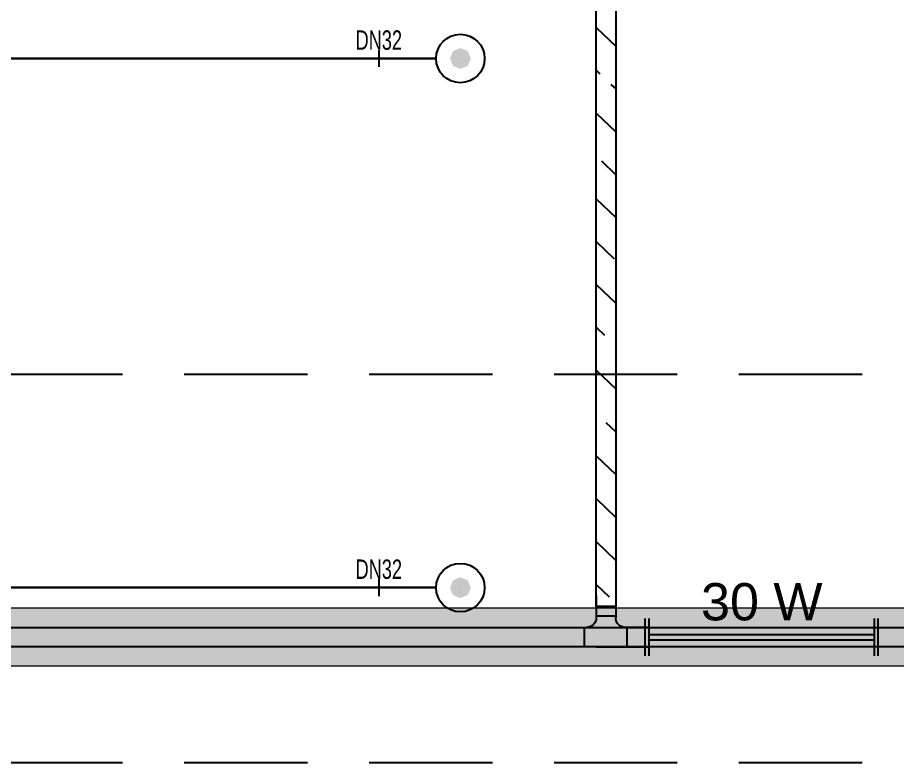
# Model space of a CAD drawing. Header units: millimetres. Extents: x -379292 to 1221486, y 92049 to 447512.
# Drawn here: x -179236 to -174703, y 171719 to 175555 of the extents above; entities that cross this region are included whole.
import ezdxf
from ezdxf.enums import TextEntityAlignment as Align

# ---------------------------------------------------------------- set-up
doc = ezdxf.new("R2010")
doc.units = ezdxf.units.MM
doc.linetypes.add('HIDDEN', pattern=[9.525, 6.35, -3.175])
for name, color, linetype in [('-M-YNGN-BORUID', 7, 'Continuous'), ('-M-YNGN-BORUUZUN', 7, 'Continuous'), ('-M-YNGN-BORUYUK', 7, 'Continuous'), ('-M-YNGN-SPR-YUK', 7, 'Continuous'), ('-M-YNGN-ZON3-CAP-', 7, 'Continuous'), ('-M-YNGN-ZON3-SPR-', 7, 'Continuous'), ('05_SYMBOL', 2, 'Continuous'), ('08_LAMP', 4, 'Continuous'), ('E_CT_ZA', 6, 'Continuous')]:
    doc.layers.add(name, color=color, linetype=linetype)
doc.layers.add('-M-YNGN-SPR-CAPCIZGI', color=188, linetype='Continuous', plot=False)
doc.layers.add('-M-YNGN-ZON3', color=6, linetype='SP', lineweight=30)
doc.layers.add('E_CT_KA', color=4, linetype='Continuous', lineweight=9)
doc.styles.add('CIZGI', font='tahoma.ttf', dxfattribs={"width": 0.8, "oblique": 20})
doc.styles.add('HCAD', font='HCAD.SHX', dxfattribs={"width": 0.8, "height": 0.2})
doc.styles.add('PIPESIZE', font='hcad.shx', dxfattribs={"width": 0.8})
doc.styles.add('SPR-NOT', font='romans.shx')
doc.styles.get("Standard").update_dxf_attribs({"font": 'segoeuil.ttf'})
doc.styles.add('YAZI-2', font='arial.ttf', dxfattribs={"height": 2})
doc.linetypes.add('SP', pattern='A,2,-0.1,["SP",CIZGI,S=0.14,R=0.2,X=0,Y=-0.07],-0.255', length=2.355)

# ---------------------------------------------------------------- blocks, each defined once
blk = doc.blocks.new('OtoParkBodrumKatMimari')
at = {"layer": '05_SYMBOL', "color": 252, "linetype": 'HIDDEN', "ltscale": 100}
for points in [[(19400, 72900), (128500, 72900)], [(19400, 70900), (128500, 70900)]]:
    blk.add_lwpolyline(points, dxfattribs=at)
blk = doc.blocks.new('SP-C-UP-12')
at = {"ltscale": 10}
blk.add_line((0, 0), (0, 0), dxfattribs=at)
at = {"color": 1, "linetype": 'Continuous'}
blk.add_circle((0, 0), 12.5, dxfattribs=at)
at = {"ltscale": 10}
for points in [[(-5.37, 0), (-3.8, 3.8), (-3.8, -3.8), (0, 5.37)], [(-3.8, -3.8), (0, 5.37), (0, -5.37), (3.8, 3.8)], [(0, -5.37), (3.8, 3.8), (3.8, -3.8), (5.37, 0)]]:
    blk.add_solid(points, dxfattribs=at)
at = {"layer": '-M-YNGN-SPR-YUK', "style": 'SPR-NOT', "width": 0.5, "flags": 9}
for tag, p in [('YUK', (0, 17.77)), ('CAP', (0, 14.42)), ('TIP', (0.2, 10.78))]:
    blk.add_attdef(tag, text='', height=2.5, dxfattribs=at).set_placement(p, align=Align.MIDDLE_CENTER)
blk = doc.blocks.new('SPRKL100')
at = {"layer": '-M-YNGN-SPR-CAPCIZGI'}
blk.add_line((0, 0.431), (0, -0.431), dxfattribs=at)
at = {"layer": '-M-YNGN-BORUID', "color": 0, "style": 'HCAD', "width": 0.8, "flags": 1}
blk.add_attdef('DIC', text='', height=0.4, dxfattribs=at).set_placement((0, -1.693), align=Align.CENTER)
at = {"layer": '-M-YNGN-BORUUZUN', "color": 0, "style": 'HCAD', "width": 0.7}
blk.add_attdef('BOY', text='', height=0.8, dxfattribs=at).set_placement((0, -1.08), align=Align.CENTER)
at = {"layer": '-M-YNGN-BORUYUK', "color": 6, "style": 'PIPESIZE', "width": 0.8}
blk.add_attdef('YUK', text='', height=0.5, dxfattribs=at).set_placement((0, 1.866), align=Align.CENTER)
at = {"color": 0, "style": 'PIPESIZE', "width": 0.7}
blk.add_attdef('CAP', text='', height=1, dxfattribs=at).set_placement((0, 0.45), align=Align.CENTER)
blk = doc.blocks.new('A$C69E75EAE')
at = {"layer": '-M-YNGN-ZON3', "ltscale": 500}
for p, q in [((5749.84, -7269.72), (6024.84, -7269.72)), ((5749.84, -7542.22), (6024.84, -7542.22))]:
    blk.add_line(p, q, dxfattribs=at)
at = {"layer": '-M-YNGN-ZON3-CAP-'}
ref = blk.add_blockref('SPRKL100', (5995.31, -7269.72), dxfattribs=dict(at, xscale=10, yscale=10, zscale=10, rotation=359.9999997800978))
ref.add_attrib('CAP', 'DN32', dxfattribs={"layer": '0', "color": 0, "height": 10, "rotation": 360, "style": 'PIPESIZE', "width": 0.7}).set_placement((5995.31, -7265.22), align=Align.CENTER)
ref = blk.add_blockref('SPRKL100', (5995.31, -7542.22), dxfattribs=dict(at, xscale=10, yscale=10, zscale=10, rotation=359.9999997800978))
ref.add_attrib('CAP', 'DN32', dxfattribs={"layer": '0', "color": 0, "height": 10, "rotation": 360, "style": 'PIPESIZE', "width": 0.7}).set_placement((5995.31, -7537.72), align=Align.CENTER)
at = {"layer": '-M-YNGN-ZON3-SPR-'}
for p in [(6037.34, -7269.72), (6037.34, -7542.22)]:
    blk.add_blockref('SP-C-UP-12', p, dxfattribs=at)
blk = doc.blocks.new('*U924')
h = blk.add_hatch()
h.set_pattern_fill('ANSI33', color=0, scale=50, angle=1, style=0)
h.paths.add_polyline_path([(-4482.6, 100), (-68.5, 100), (-68.5, 0), (-4482.6, 0)])
at = {"color": 0}
blk.add_lwpolyline([(-4482.6, 100), (-68.5, 100), (-68.5, 0), (-4482.6, 0)], close=True, dxfattribs=at)
at = {"ltscale": 25, "flags": 1}
for tag, p in [('YUKSEKLIK', (-228.6, -148.7)), ('KALINLIK', (-228.6, -213.3))]:
    blk.add_attdef(tag, p, '', height=50, dxfattribs=at)
blk = doc.blocks.new('*U415')
at = {"color": 0}
for p, q in [((264, 264), (-164, 264)), ((-60, 264), (-60, 164)), ((0, 264), (264, 264)), ((160, 264), (160, 164)), ((-164, 164), (-50, 164)), ((264, 164), (150, 164)), ((0, 0), (0, 114)), ((0, 104), (100, 104)), ((100, 0), (100, 114))]:
    blk.add_line(p, q, dxfattribs=at)
for centre, start, end in [((-50, 114), 0, 90), ((150, 114), 90, 180)]:
    blk.add_arc(centre, 50, start, end, dxfattribs=at)
blk = doc.blocks.new('40 W SIVA ÜSTÜ ETANJ LED 50--')
at = {"layer": '08_LAMP'}
for p, q in [((-625, -100), (-625, 100)), ((-605, -100), (-605, 100)), ((605, -100), (605, 100)), ((625, -100), (625, 100)), ((-605, 15), (605, 15)), ((-605, -15), (605, -15))]:
    blk.add_line(p, q, dxfattribs=at)
at = {"layer": '08_LAMP', "color": 2, "style": 'YAZI-2'}
blk.add_text('30 W', height=200, dxfattribs=at).set_placement((0, 90), align=Align.CENTER)
blk = doc.blocks.new('*U655')
h = blk.add_hatch()
h.set_pattern_fill('ANSI33', color=0, scale=50, angle=1, style=0)
h.paths.add_polyline_path([(-115024.3, 100), (-249.3, 100), (-249.3, 0), (-115024.3, 0)])
at = {"color": 0}
blk.add_lwpolyline([(-115024.3, 100), (-249.3, 100), (-249.3, 0), (-115024.3, 0)], close=True, dxfattribs=at)
at = {"ltscale": 25, "flags": 1}
for tag, p in [('YUKSEKLIK', (-228.6, -148.7)), ('KALINLIK', (-228.6, -213.3))]:
    blk.add_attdef(tag, p, '', height=50, dxfattribs=at)
blk = doc.blocks.new('*U722')
h = blk.add_hatch()
h.set_pattern_fill('ANSI33', color=0, scale=50, angle=1, style=0)
h.paths.add_polyline_path([(-115264.3, 300), (-889.1, 300), (-889.1, 0), (-115264.3, 0)])
at = {"color": 0}
blk.add_lwpolyline([(-115264.3, 300), (-889.1, 300), (-889.1, 0), (-115264.3, 0)], close=True, dxfattribs=at)
at = {"ltscale": 25, "flags": 1}
for tag, p in [('YUKSEKLIK', (-228.6, -148.7)), ('KALINLIK', (-228.6, -213.3))]:
    blk.add_attdef(tag, p, '', height=50, dxfattribs=at)

msp = doc.modelspace()

# ---------------------------------------------------------------- block references
at = {"color": 8}
msp.add_blockref('OtoParkBodrumKatMimari', (-246354.8, 100818.8), dxfattribs=at)

# ---------------------------------------------------------------- next in the draw order: block references
at = {"layer": '-M-YNGN-ZON3', "ltscale": 25, "xscale": 10, "yscale": 10, "zscale": 10}
msp.add_blockref('A$C69E75EAE', (-237328.2, 248041), dxfattribs=at)
at = {"layer": '08_LAMP', "xscale": 0.96, "yscale": 0.96, "zscale": 0.96}
msp.add_blockref('40 W SIVA ÜSTÜ ETANJ LED 50--', (-175402.1, 172363.7), dxfattribs=at)
at = {"layer": 'E_CT_KA', "rotation": 180}
msp.add_blockref('*U722', (-230494.1, 172514.2), dxfattribs=at)
at = {"layer": 'E_CT_ZA', "color": 112}
for name, p, rotation in [('*U924', (-176254.8, 172452.3), 270), ('*U655', (-230054.1, 172414.2), 180)]:
    msp.add_blockref(name, p, dxfattribs=dict(at, rotation=rotation))
at = {"layer": 'E_CT_ZA', "color": 2, "xscale": -1, "rotation": 180}
msp.add_blockref('*U415', (-176254.8, 172578.2), dxfattribs=at)

doc.saveas('drawing.dxf')
